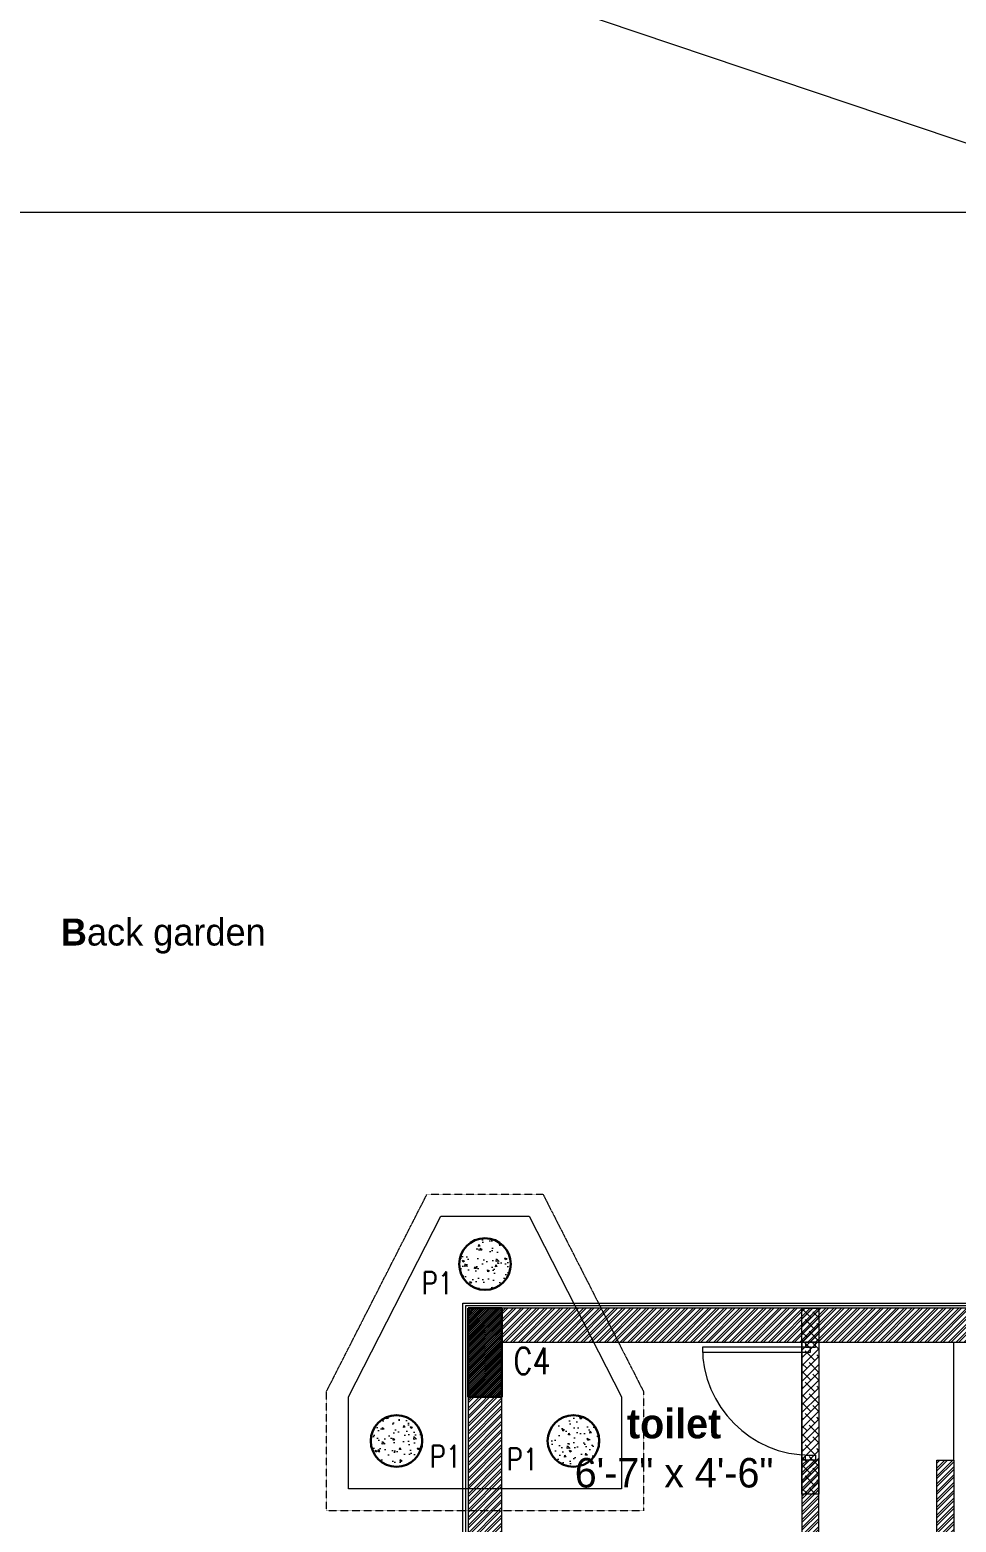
# Model space of a CAD drawing. Header units: metres. Extents: x 5205117 to 5948571, y 646915 to 1143748.
# Drawn here: x 5553277 to 5559559, y 677842 to 687966 of the extents above; entities that cross this region are included whole.
import ezdxf

# ---------------------------------------------------------------- set-up
doc = ezdxf.new("R2010")
doc.units = ezdxf.units.M
doc.header["$MEASUREMENT"] = 0
doc.header["$PDMODE"] = 35
doc.header["$PDSIZE"] = 10
for name, pattern in [('DASHED', [0.75, 0.5, -0.25]), ('DOT2', [0.125, 0, -0.125]), ('HIDDEN', [0.375, 0.25, -0.125])]:
    doc.linetypes.add(name, pattern=pattern)
doc.layers.get('0').update_dxf_attribs({"color": 1, "linetype": 'DASHED', "lineweight": 30})
for name, color, linetype, lineweight in [('A -Text-1', 245, 'Continuous', 0), ('dim start point', 10, 'Continuous', 0), ('H-Lintel level', 250, 'Continuous', 0), ('S-COLUMN & WALL', 5, 'Continuous', 30), ('S-COLUMN_H', 250, 'Continuous', 0), ('S-FOUND-EXCAVATION', 253, 'HIDDEN', 0), ('S-FOUND-FOOTING', 7, 'Continuous', 15), ('S-PILE', 96, 'Continuous', 30), ('S-TEXT COL.', 1, 'Continuous', 0), ('S-TEXT PILE', 7, 'Continuous', 0)]:
    doc.layers.add(name, color=color, linetype=linetype, lineweight=lineweight)
doc.layers.add('A-GF', color=8, linetype='Continuous', lineweight=0, transparency=0.5)
doc.styles.add('CENTURY GOTHIC', font='GOTHIC.TTF')
doc.styles.add('SETU 1', font='romans.shx', dxfattribs={"width": 0.8})
doc.styles.get("Standard").update_dxf_attribs({"font": 'GOTHIC.TTF'})
doc.dimstyles.get("Standard").update_dxf_attribs({"dimtxt": 2, "dimasz": 1, "dimexe": 0, "dimexo": 0, "dimgap": 0.1, "dimtad": 1, "dimdsep": 46, "dimtxsty": 'Standard', "dimblk": 'OBLIQUE', "dimcen": 0.1, "dimclrd": 256, "dimclre": 256, "dimclrt": 256, "dimadec": 0, "dimazin": 0, "dimtfac": 1, "dimtofl": 0, "dimtmove": 1, "dimatfit": 2, "dimldrblk": 'OPEN90', "dimfxl": 1, "dimtolj": 1, "dimtzin": 0, "dimlwd": -1, "dimlwe": -1, "dimarcsym": 0})

# ---------------------------------------------------------------- blocks, each defined once
blk = doc.blocks.new('jhdbdjh')
at = {"layer": 'A -Text-1', "insert": (5554181.87688997, 681818.0855159003), "char_height": 200, "width": 5030.203356218762, "attachment_point": 5, "style": 'CENTURY GOTHIC'}
blk.add_mtext('{\\fCentury Gothic|b1|i0|c0|p34;\\H0.91667x;B\\fCentury Gothic|b0|i0|c0|p34;ack garden}', dxfattribs=at)
at = {"layer": 'A-GF', "ltscale": 10, "insert": (5557646.289111879, 678342.5124032933), "char_height": 200, "width": 5030.203356218762, "attachment_point": 5, "style": 'CENTURY GOTHIC'}
blk.add_mtext('{\\fCentury Gothic|b1|i0|c0|p34;toilet\\P}6\'-7" x 4\'-6"{\\fCentury Gothic|b1|i0|c0|p34; }', dxfattribs=at)
blk = doc.blocks.new('A$C0CD20493')
at = {"layer": 'H-Lintel level', "ltscale": 5}
h = blk.add_hatch(dxfattribs=at)
h.set_pattern_fill('ANSI38', color=256, scale=300)
h.set_pattern_definition([(45, (-625577.8436749286, -258367.5935521832), (-26.51650429449553, 26.51650429449553), []), (135, (-625577.8436749286, -258367.5935521832), (-79.54951288348659, 26.51650429449554), [93.75, -56.25])])
h.paths.add_polyline_path([(-26230.00000000454, 4620.000001255481), (-26115.00000000454, 4620.000001255481), (-26115.00000000454, 3360.00000125551), (-26230.00000000454, 3360.00000125551)])
blk.add_lwpolyline([(-26230.00000000454, 4620.000001255481), (-26115.00000000454, 4620.000001255481), (-26115.00000000454, 3360.00000125551), (-26230.00000000454, 3360.00000125551)], close=True, dxfattribs=at)
blk = doc.blocks.new('GDFHT')
at = {"layer": 'A-GF', "ltscale": 5}
h = blk.add_hatch(dxfattribs=at)
h.set_pattern_fill('ANSI32', color=256, scale=100)
h.set_pattern_definition([(45, (2320835.068037652, 508085.1930106306), (-26.51650429449554, 26.51650429449554), []), (45, (2320852.745707152, 508085.1930106306), (-26.51650429449554, 26.51650429449554), [])])
h.paths.add_polyline_path([(2616193.506646551, 707362.9062811908), (2616193.506646551, 707477.906281191), (2612618.506646547, 707477.906281191), (2612618.506646547, 707962.9062811898), (2611163.506646551, 707962.9062811908), (2611163.506646551, 707362.9062811902), (2612388.506646547, 707362.90628119), (2612388.506646546, 705977.9062811899), (2606393.506646547, 705977.9062811899), (2606393.506646547, 701382.906281191), (2606993.506646547, 701382.906281191), (2606993.506646547, 702212.9062811909), (2606623.506646547, 702212.9062811909), (2606623.506646547, 704247.90628119), (2608773.506646547, 704247.90628119), (2608773.506646547, 704947.9062811893), (2608658.506646547, 704947.9062811893), (2608658.506646547, 704362.90628119), (2606623.506646547, 704362.90628119), (2606623.506646547, 705747.9062811899), (2613548.506646547, 705747.9062811891), (2613548.506646547, 705862.90628119), (2612618.506646547, 705862.90628119), (2612618.506646547, 707362.9062811901), (2614878.506646551, 707362.9062811907), (2614878.506646551, 705862.9062811907), (2614448.506646547, 705862.90628119), (2614448.506646547, 705747.90628119), (2616193.506646551, 705747.9062811907), (2616193.506646551, 705862.9062811907), (2614993.506646551, 705862.9062811907), (2614993.506646551, 707362.9062811907), (2616193.506646551, 707362.9062811907)])
h.paths.add_polyline_path([(2606623.506646547, 701497.906281191), (2606878.506646547, 701497.906281191), (2606878.506646547, 701982.9062811909), (2606623.506646547, 701982.9062811909)], flags=16)
h.paths.add_polyline_path([(2632918.506646551, 705862.9062811908), (2632918.506646551, 704107.9062811905), (2632318.506646551, 704107.9062811905), (2632318.506646551, 704337.9062811905), (2632688.506646551, 704337.9062811905), (2632688.506646551, 705632.9062811908), (2632318.506646551, 705632.9062811908), (2632318.506646551, 705862.9062811908), (2632917.246974783, 705862.9062811908)])
h.paths.add_polyline_path([(2628478.506646551, 707362.9062811908), (2634738.506646551, 707362.9062811908), (2634738.506646551, 707962.9062811908), (2633283.506646555, 707962.9062811908), (2633283.506646555, 707592.9062811907), (2628478.506646551, 707592.9062811908)], flags=17)
h.paths.add_polyline_path([(2634508.506646551, 707847.9062811908), (2633513.506646555, 707847.9062811908), (2633513.506646555, 707592.9062811907), (2634508.506646551, 707592.9062811907)], flags=16)
h.paths.add_polyline_path([(2617193.506646551, 702212.9062811909), (2616143.506646551, 702212.9062811919), (2616143.506646551, 701382.9062811917), (2617423.506646551, 701382.9062811909), (2617423.506646551, 705862.9062811908), (2617193.506646551, 705862.9062811908)])
h.paths.add_polyline_path([(2617193.506646551, 701982.9062811909), (2616258.506646551, 701982.9062811919), (2616258.506646551, 701497.9062811917), (2617193.506646551, 701497.9062811909)], flags=16)
h.paths.add_polyline_path([(2615303.506646547, 713182.9062811914), (2615303.506646547, 712607.9062811907), (2615418.506646547, 712607.9062811907), (2615418.506646547, 713182.9062811914), (2617193.506646551, 713182.9062811914), (2617193.506646551, 711357.9062811907), (2616418.506646551, 711357.9062811907), (2616418.506646551, 711242.9062811907), (2617193.506646551, 711242.9062811907), (2617193.506646551, 707362.9062811907), (2617423.506646551, 707362.9062811907), (2617423.506646551, 713412.9062811914), (2611163.506646551, 713412.9062811914), (2611163.506646551, 711242.9062811907), (2615418.506646551, 711242.9062811907), (2615418.506646551, 711757.9062811916), (2615303.506646551, 711757.9062811916), (2615303.506646551, 711357.9062811907), (2611393.506646551, 711357.9062811906), (2611393.506646551, 713182.9062811914), (2612388.506646547, 713182.9062811914), (2612388.506646547, 712607.9062811907), (2612618.506646547, 712607.9062811907), (2612618.506646547, 713182.9062811914)])
h.paths.add_polyline_path([(2611393.506646551, 707592.9062811912), (2611393.506646551, 707847.9062811905), (2612388.506646547, 707847.9062811898), (2612388.506646547, 707592.906281191)], flags=16)
h.paths.add_polyline_path([(2630208.506646551, 701382.9062811907), (2630208.506646551, 701982.9062811907), (2632918.506646551, 701982.9062811909), (2632918.506646551, 701382.9062811908)])
h.paths.add_polyline_path([(2632688.506646551, 701612.9062811909), (2630438.506646551, 701612.9062811907), (2630438.506646551, 701867.9062811907), (2632688.506646551, 701867.9062811907)], flags=16)
h.paths.add_polyline_path([(2626423.506646551, 701382.9062811907), (2626423.506646551, 705862.9062811907), (2627478.506646551, 705862.9062811907), (2627478.506646551, 705747.9062811907), (2626653.506646551, 705747.9062811907), (2626653.506646551, 701612.9062811907), (2628478.506646551, 701612.9062811907), (2628478.506646551, 701982.9062811907), (2628708.506646551, 701982.9062811907), (2628708.506646551, 701382.9062811907)])
h.paths.add_polyline_path([(2612618.506646547, 701382.906281191), (2610688.506646547, 701382.9062811912), (2610688.506646547, 702212.9062811912), (2610803.506646547, 702212.9062811912), (2610803.506646547, 701497.9062811909), (2612388.506646547, 701497.9062811909), (2612388.506646547, 704847.90628119), (2612618.506646546, 704847.90628119)], flags=16)
h.paths.add_polyline_path([(2630438.506646551, 705862.9062811906), (2630208.506646551, 705862.9062811906), (2630208.506646551, 704107.9062811905), (2630808.506646551, 704107.9062811905), (2630808.506646551, 704337.9062811905), (2630438.506646551, 704337.9062811905)])
h.paths.add_polyline_path([(2626423.506646551, 713412.9062811914), (2626423.506646551, 707362.9062811908), (2627253.506646551, 707362.9062811908), (2627253.506646551, 707592.9062811908), (2626653.506646551, 707592.9062811908), (2626653.506646551, 708592.9062811908), (2627253.506646551, 708592.9062811908), (2627253.506646551, 708707.9062811908), (2626653.506646551, 708707.9062811908), (2626653.506646551, 710532.9062811908), (2627253.506646551, 710532.9062811908), (2627253.506646551, 710762.9062811908), (2626653.506646551, 710762.9062811907), (2626653.506646551, 713182.9062811914), (2628478.506646551, 713182.9062811915), (2628478.506646551, 710762.9062811907), (2628153.506646551, 710762.9062811908), (2628153.506646551, 710532.9062811908), (2628478.506646551, 710532.9062811908), (2628478.506646551, 708707.9062811908), (2628153.506646551, 708707.9062811908), (2628153.506646551, 708592.9062811908), (2628708.506646551, 708592.9062811908), (2628708.506646551, 711242.9062811907), (2629483.506646551, 711242.9062811907), (2629483.506646551, 711357.9062811908), (2628708.506646551, 711357.9062811908), (2628708.506646551, 713182.9062811915), (2630483.506646555, 713182.9062811915), (2630483.506646555, 712607.9062811907), (2630598.506646555, 712607.9062811907), (2630598.506646555, 713182.9062811915), (2633283.506646555, 713182.9062811915), (2633283.506646555, 712607.9062811907), (2633513.506646556, 712607.9062811907), (2633513.506646556, 713182.9062811915), (2634508.506646551, 713182.9062811914), (2634508.506646551, 711357.9062811907), (2630598.506646555, 711357.9062811907), (2630598.506646555, 711757.9062811916), (2630483.506646551, 711757.9062811916), (2630483.506646551, 711242.9062811907), (2634738.506646551, 711242.9062811907), (2634738.506646551, 713412.9062811914)])
h.paths.add_polyline_path([(2628478.506646551, 705862.9062811907), (2628708.506646551, 705862.9062811907), (2628708.506646551, 704107.9062811905), (2628478.506646551, 704107.9062811905)], flags=17)
h = blk.add_hatch(dxfattribs=at)
h.set_pattern_fill('ANSI31', color=256, scale=74.99999999999955, angle=2.544443745170813e-14)
h.set_pattern_definition([(45, (2318103.326714668, 858653.1978286222), (-6.629126073623847, 6.629126073623841), [])])
h.paths.add_polyline_path([(2606393.506646547, 705377.9062811899), (2606623.506646547, 705377.9062811899), (2606623.506646547, 705977.9062811899), (2606393.506646547, 705977.9062811899)])
h = blk.add_hatch(dxfattribs=at)
h.set_pattern_fill('ANSI32', color=256, scale=100)
h.set_pattern_definition([(45, (2320735.068037652, 508110.1930106306), (-26.51650429449554, 26.51650429449554), []), (45, (2320752.745707152, 508110.1930106306), (-26.51650429449554, 26.51650429449554), [])])
h.paths.add_polyline_path([(2609203.506646547, 701497.9062811909), (2609203.506646547, 701982.9062811912), (2609573.506646547, 701982.9062811912), (2609573.506646547, 701497.9062811912)], flags=16)
h.paths.add_polyline_path([(2609573.506646547, 702212.9062811912), (2609573.506646547, 704947.9062811893), (2609688.506646547, 704947.9062811893), (2609688.506646547, 701382.906281191), (2609088.506646547, 701382.906281191), (2609088.506646547, 702212.9062811912)])
for p, q in [((2608716.006646547, 705714.5729478558), (2607982.673313214, 705714.5729478558)), ((2607982.673313214, 705714.5729478558), (2607982.673313214, 705681.2396145224)), ((2607982.673313214, 705681.2396145224), (2608716.006646547, 705681.2396145224)), ((2608658.506646547, 705747.9062811893), (2608658.506646547, 704947.9062811893)), ((2608749.33997988, 705747.9062811891), (2608682.673313214, 705747.9062811891)), ((2608682.673313214, 705747.9062811891), (2608682.673313214, 705714.5729478558)), ((2608682.673313214, 705714.5729478558), (2608749.33997988, 705714.5729478558)), ((2608716.006646547, 705681.2396145224), (2608716.006646547, 705714.5729478558)), ((2608749.33997988, 705714.5729478558), (2608749.33997988, 705747.9062811891)), ((2609688.506646547, 704947.9062811893), (2609688.506646547, 705747.9062811891)), ((2608682.673313214, 704947.9062811893), (2608682.673313214, 704981.2396145226)), ((2608682.673313214, 704981.2396145226), (2608749.33997988, 704981.2396145226)), ((2608749.33997988, 704981.2396145226), (2608749.33997988, 704947.9062811893)), ((2608749.33997988, 704947.9062811893), (2608682.673313214, 704947.9062811893))]:
    blk.add_line(p, q, dxfattribs=at)
at = {"layer": 'A-GF', "ltscale": 5, "flags": 128}
for points in [[(2607028.506646547, 702082.906281191), (2607028.506646547, 701347.9062799345), (2606358.506646547, 701347.9062799345), (2606358.506646547, 706012.9062811899), (2612353.506646546, 706012.90628119), (2612353.506646546, 707327.9062811907), (2611128.506646551, 707327.9062811902), (2611128.506646551, 707997.9062811902), (2612488.506646547, 707997.9062811899), (2612488.506646547, 707979.9062811899), (2611146.506646551, 707979.9062811902), (2611146.506646551, 707345.9062811902), (2612371.506646546, 707345.9062811907), (2612371.506646546, 705994.90628119), (2606376.506646547, 705994.9062811899), (2606376.506646547, 701365.9062799345), (2607010.506646547, 701365.9062799345), (2607010.506646547, 702082.906281191)], [(2606393.506646547, 705377.9062811899), (2606623.506646547, 705377.9062811899), (2606623.506646547, 705977.9062811899), (2606393.506646547, 705977.9062811899)]]:
    blk.add_lwpolyline(points, close=True, dxfattribs=at)
at = {"layer": 'A-GF', "ltscale": 5}
for points in [[(2616193.506646551, 707477.906281191), (2612618.506646547, 707477.906281191), (2612618.506646547, 707962.9062811898), (2611163.506646551, 707962.9062811908), (2611163.506646551, 707362.9062811902), (2612388.506646547, 707362.90628119), (2612388.506646546, 705977.9062811899), (2606393.506646547, 705977.9062811899), (2606393.506646547, 701382.906281191)], [(2608773.506646547, 704247.90628119), (2608773.506646547, 704947.9062811893), (2608658.506646547, 704947.9062811893), (2608658.506646547, 704362.90628119)], [(2606623.506646547, 704362.90628119), (2606623.506646547, 705747.9062811899), (2613548.506646547, 705747.9062811891), (2613548.506646547, 705862.90628119), (2612618.506646547, 705862.90628119), (2612618.506646547, 707362.9062811901), (2614878.506646551, 707362.9062811907), (2614878.506646551, 705862.9062811907), (2614448.506646547, 705862.90628119), (2614448.506646547, 705747.90628119), (2616193.506646551, 705747.9062811907)]]:
    blk.add_lwpolyline(points, dxfattribs=at)
blk.add_lwpolyline([(2609573.506646547, 702212.9062811912), (2609573.506646547, 704947.9062811893), (2609688.506646547, 704947.9062811893), (2609688.506646547, 701382.906281191), (2609088.506646547, 701382.906281191), (2609088.506646547, 702212.9062811912)], close=True, dxfattribs=at)
blk.add_ellipse((2608716.006646547, 705714.5729478558), major_axis=(-518.5449728700057, 518.5449728700057), ratio=0.9999999999999688, start_param=0.7853981633974638, end_param=2.356194490192329, dxfattribs=at)
blk.add_blockref('A$C0CD20493', (2634888.506646551, 701357.9062799345), dxfattribs=at)
blk = doc.blocks.new('P2')
at = {"layer": 'S-PILE', "lineweight": 0}
h = blk.add_hatch(dxfattribs=at)
h.set_pattern_fill('AR-CONC', color=256, scale=20)
h.set_pattern_definition([(49.99999999999999, (0, 0), (143.4520365201507, -12.55042699651902), [15, -165]), (355, (0, 0), (-27.7502667226, 150.4384267400024), [12, -132]), (100.45144446, (11.9543362, -1.0458688), (115.7017693454224, 137.8879981937259), [12.7480384, -140.2284224]), (46.18420000000001, (0, 40), (213.4482661343145, -33.10385615861531), [22.5, -247.5]), (96.63563549, (17.787349, 37.2413386), (186.9323891348457, 194.8237201549101), [19.1220684, -210.342752]), (351.1841639899999, (0, 40), (186.9323890109546, 194.823720053998), [18, -198.0000002]), (21, (20, 30), (119.3814104236923, -80.52377813306776), [15, -165]), (326.0000000000001, (20, 30), (48.66306638431634, 145.0300090093706), [12, -132]), (71.45144474, (29.9484508, 23.2896852), (168.0444753459942, 64.50623056127077), [12.748038, -140.2284224]), (37.50000000000001, (0, 0), (2.431971063458134, 66.5787707662623), [0, -130.4, 0, -134, 0, -132.5]), (7.499999999999999, (0, 0), (52.61390748842972, 78.88234237647205), [0, -76.39999999999999, 0, -127.4, 0, -50.5]), (327.5, (-44.6, 0), (106.7644872344818, -4.510974346875951), [0, -50, 0, -156, 0, -207]), (317.5, (-64.6, 0), (116.6372338684772, 20.02099646646354), [0, -65, 0, -103.6, 0, -147])])
edge = h.paths.add_edge_path()
edge.add_arc((0, 0), 175, 0, 360)
at = {"layer": 'S-PILE'}
blk.add_circle((0, 0), 175, dxfattribs=at)
blk = doc.blocks.new('_Oblique')
at = {"color": 0, "linetype": 'ByBlock', "lineweight": -2}
blk.add_line((-0.5, -0.5), (0.5, 0.5), dxfattribs=at)
blk = doc.blocks.new('*D1105')
at = {"layer": 'Defpoints', "color": 0, "ltscale": 5, "transparency": 16777216}
for p in [(5541388.172855693, 693346.5671855309), (5541388.173676041, 693346.5696186107), (5561018.789110926, 686727.8260537826)]:
    blk.add_point(p, dxfattribs=at)
at = {"layer": 'dim start point', "linetype": 'DOT2', "ltscale": 5, "transparency": 16777216}
for p, q in [((5541388.173676041, 693346.5696186107), (5541388.172855693, 693346.5671855309)), ((5561018.789110926, 686727.8260537826), (5561018.788290578, 686727.8236207028))]:
    blk.add_line(p, q, dxfattribs=at)
at = {"layer": 'dim start point', "color": 1, "ltscale": 5, "transparency": 16777216}
blk.add_line((5561018.788290578, 686727.8236207028), (5541388.172855693, 693346.5671855309), dxfattribs=at)
at = {"layer": 'dim start point', "color": 1, "ltscale": 5, "transparency": 16777216, "xscale": 250, "yscale": 250, "zscale": 250}
for p, rotation in [((5541388.172855693, 693346.5671855309), 161.3677281017168), ((5561018.788290578, 686727.8236207028), 341.3677281017169)]:
    blk.add_blockref('_Oblique', p, dxfattribs=dict(at, rotation=rotation))
at = {"layer": 'dim start point', "color": 1, "ltscale": 5, "transparency": 16777216, "insert": (5551294.153841508, 690306.1243991121), "char_height": 350, "attachment_point": 5, "rotation": 341.36772810171686}
blk.add_mtext('\\A1;20716', dxfattribs=at)
blk = doc.blocks.new('_Open90')
at = {"color": 0, "linetype": 'ByBlock', "lineweight": -2}
for p, q in [((-0.5, 0.5), (0, 0)), ((0, 0), (-1, 0)), ((0, 0), (-0.5, -0.5))]:
    blk.add_line(p, q, dxfattribs=at)
blk = doc.blocks.new('*D1107')
at = {"layer": 'Defpoints', "color": 0, "ltscale": 5, "transparency": 16777216}
for p in [(5541387.863870408, 686727.8260537827), (5541387.863870408, 686650.2817460115), (5561018.789110925, 686650.2817460115)]:
    blk.add_point(p, dxfattribs=at)
at = {"layer": 'dim start point', "linetype": 'DOT2', "ltscale": 5, "transparency": 16777216}
for p, q in [((5541387.863870408, 686650.2817460115), (5541387.863870408, 686727.8260537827)), ((5561018.789110925, 686650.2817460115), (5561018.789110925, 686727.8260537827))]:
    blk.add_line(p, q, dxfattribs=at)
at = {"layer": 'dim start point', "color": 1, "ltscale": 5, "transparency": 16777216}
blk.add_line((5561018.789110925, 686727.8260537827), (5541387.863870408, 686727.8260537827), dxfattribs=at)
at = {"layer": 'dim start point', "color": 1, "ltscale": 5, "transparency": 16777216, "xscale": 250, "yscale": 250, "zscale": 250, "rotation": 180}
blk.add_blockref('_Oblique', (5541387.863870408, 686727.8260537827), dxfattribs=at)
at = {"layer": 'dim start point', "color": 1, "ltscale": 5, "transparency": 16777216, "xscale": 250, "yscale": 250, "zscale": 250}
blk.add_blockref('_Oblique', (5561018.789110925, 686727.8260537827), dxfattribs=at)
at = {"layer": 'dim start point', "color": 1, "ltscale": 5, "transparency": 16777216, "insert": (5551203.326490667, 687011.6295887929), "char_height": 350, "attachment_point": 5}
blk.add_mtext('\\A1;19631', dxfattribs=at)

msp = doc.modelspace()

# ---------------------------------------------------------------- hatches: boundary and pattern name
at = {"layer": 'S-COLUMN_H'}
h = msp.add_hatch(color=256, dxfattribs=at)
h.dxf.hatch_style = 1
h.paths.add_polyline_path([(5556248.789110921, 679292.8260537812), (5556478.789110921, 679292.8260537812), (5556478.789110921, 678692.8260537812), (5556248.789110921, 678692.8260537812)])

# ---------------------------------------------------------------- linework, layer by layer
at = {"layer": 'S-COLUMN & WALL', "color": 5}
msp.add_lwpolyline([(5556248.789110921, 679292.8260537812), (5556478.789110921, 679292.8260537812), (5556478.789110921, 678692.8260537812), (5556248.789110921, 678692.8260537812)], close=True, dxfattribs=at)
at = {"layer": 'S-FOUND-EXCAVATION'}
msp.add_lwpolyline([(5555288.789123587, 677917.8259791818), (5555288.789123587, 678728.2362246749), (5555971.084012728, 680067.8259791818), (5556756.494206017, 680067.8259791818), (5557438.789123587, 678728.2362260784), (5557438.789123587, 677917.8259791818)], close=True, dxfattribs=at)
at = {"layer": 'S-FOUND-FOOTING', "color": 1}
msp.add_lwpolyline([(5555438.789123587, 678067.8259791818), (5555438.789123587, 678692.8260274769), (5556063.789110292, 679917.8259791818), (5556663.789110292, 679917.8259791818), (5557288.789123587, 678692.8260274769), (5557288.789123587, 678067.8259791818), (5555438.789123587, 678067.8259791818)], dxfattribs=at)

# ---------------------------------------------------------------- block references
at = {"layer": 'A-GF'}
msp.add_blockref('GDFHT', (2949855.282464374, -26685.08022740867), dxfattribs=at)
at = {"layer": 'dim start point', "color": 12}
msp.add_blockref('jhdbdjh', (0, 0), dxfattribs=at)
at = {"layer": 'S-PILE', "xscale": -1}
for p in [(5556363.789110292, 679592.8260274769), (5555763.789115438, 678392.9624057531), (5556963.789115438, 678392.9624057536)]:
    msp.add_blockref('P2', p, dxfattribs=at)

# ---------------------------------------------------------------- texts
at = {"layer": 'S-TEXT COL.', "color": 1, "true_color": 0xe61414, "style": 'SETU 1', "width": 0.8}
msp.add_text('C4', height=180, dxfattribs=at).set_placement((5556556.248597449, 678845.4642950515))
at = {"layer": 'S-TEXT PILE', "style": 'SETU 1', "width": 0.8}
for p in [(5555935.915946726, 679389.5343657857), (5555990.412393259, 678213.1273089861), (5556512.216624144, 678193.6685119199)]:
    msp.add_text('P1', height=150, dxfattribs=at).set_placement(p)

# ---------------------------------------------------------------- dimensions: what is measured, and where the dimension line sits
at = {"layer": 'dim start point', "color": 12, "ltscale": 5}
for p1, p2, distance, picture, middle in [((5561018.789110925, 686727.8260537827), (5541388.17367604, 693346.5696186109), 0.0025676541109209004, '*D1105', (5551294.153841508, 690306.1243991121)), ((5561018.789110925, 686650.2817460115), (5541387.863870408, 686650.2817460115), -77.54430777125526, '*D1107', (5551203.326490667, 687011.6295887929))]:
    dim = msp.add_aligned_dim(p1=p1, p2=p2, distance=distance, dimstyle='Standard', override={"dimtxt": 350, "dimasz": 250, "dimgap": 100, "dimdec": 0, "dimclrd": 1, "dimclrt": 1, "dimtdec": 0, "dimfxl": 0.1}, dxfattribs=at)
    dim.commit()
    dim.dimension.update_dxf_attribs({"geometry": picture, "text_midpoint": middle})

doc.saveas('drawing.dxf')
